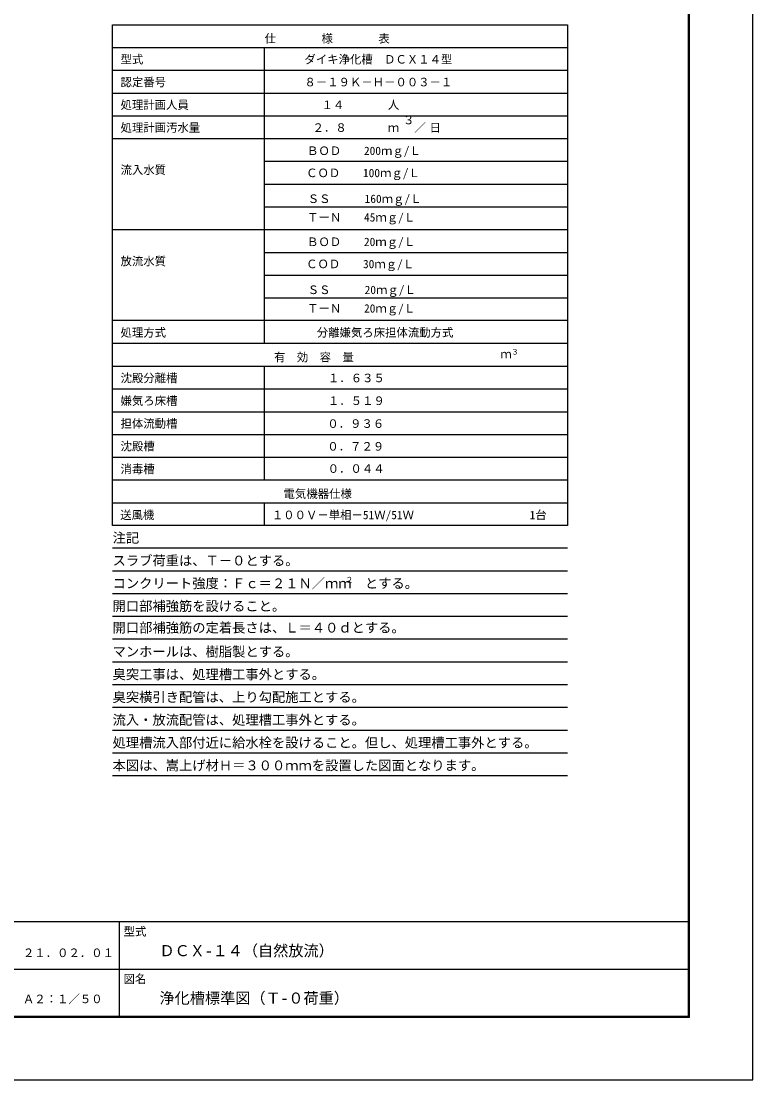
# Model space of a CAD drawing. Units: millimetres, scale not verified. Extents: x -14850 to 14850, y -10500 to 10500.
# Drawn here: x 5202 to 14850, y -10500 to 3453 of the extents above; entities that cross this region are included whole.
import ezdxf
from ezdxf.enums import TextEntityAlignment as Align

# ---------------------------------------------------------------- set-up
doc = ezdxf.new("R2010")
doc.units = ezdxf.units.MM
doc.header["$LTSCALE"] = 50
for name, color, linetype, lineweight in [('0-0_機器', 2, 'Continuous', 25), ('0-2_水管', 3, 'Continuous', 25), ('0-6_図面枠', 7, 'Continuous', 25), ('0-7_Axis_waku', 7, 'Continuous', 25)]:
    doc.layers.add(name, color=color, linetype=linetype, lineweight=lineweight)
doc.styles.add('ＭＳ ゴシック', font='')
doc.styles.get('ＭＳ ゴシック').set_extended_font_data('MS Gothic')

msp = doc.modelspace()

# ---------------------------------------------------------------- linework, layer by layer
at = {"layer": '0-0_機器', "color": 3}
for p, q in [((6407.03, 3406.1), (12407.03, 3406.1)), ((6407.03, -3193.92), (6407.03, 3406.1)), ((12407.03, 3406.1), (12407.03, -3193.92)), ((6407.03, 3106.1), (12407.03, 3106.1)), ((8407.03, 3106.1), (8407.03, -793.92)), ((6407.03, 2806.1), (12407.03, 2806.1)), ((6407.03, 2506.1), (12407.03, 2506.1)), ((6407.03, 2206.11), (12407.03, 2206.11)), ((6407.03, 1906.1), (12407.03, 1906.1)), ((8407.03, 1606.1), (12407.03, 1606.1)), ((8407.03, 1306.1), (12407.03, 1306.1)), ((8407.03, 1006.09), (12407.03, 1006.09)), ((6407.03, 706.09), (12407.03, 706.09)), ((8407.03, 406.09), (12407.03, 406.09)), ((8407.03, 106.08), (12407.03, 106.08)), ((8407.03, -193.92), (12407.03, -193.92)), ((12407.03, -493.92), (6407.03, -493.92)), ((12407.03, -793.92), (6407.03, -793.92)), ((6407.03, -1093.92), (12407.03, -1093.92)), ((8407.03, -1093.92), (8407.03, -2593.92)), ((6407.03, -1393.92), (12407.03, -1393.92)), ((6407.03, -1693.92), (12407.03, -1693.92)), ((6407.03, -1993.92), (12407.03, -1993.92)), ((6407.03, -2293.92), (12407.03, -2293.92)), ((6407.03, -2593.92), (12407.03, -2593.92)), ((6407.03, -2893.92), (12407.03, -2893.92)), ((8407.03, -2893.92), (8407.03, -3193.92)), ((12407.03, -3193.92), (6407.03, -3193.92))]:
    msp.add_line(p, q, dxfattribs=at)
at = {"layer": '0-2_水管'}
for p, q in [((12407.03, -3493.92), (6407.03, -3493.92)), ((12407.03, -3793.92), (6407.03, -3793.92)), ((12407.03, -4093.93), (6407.03, -4093.93)), ((12407.03, -4393.93), (6407.03, -4393.93)), ((12407.03, -4693.93), (6407.03, -4693.93)), ((12407.03, -4693.93), (6407.03, -4693.93)), ((12407.03, -4993.93), (6407.03, -4993.93)), ((12407.03, -5293.94), (6407.03, -5293.94)), ((12407.03, -5593.94), (6407.03, -5593.94)), ((12407.03, -5893.94), (6407.03, -5893.94)), ((12407.03, -6193.94), (6407.03, -6193.94)), ((12407.03, -6493.94), (6407.03, -6493.94))]:
    msp.add_line(p, q, dxfattribs=at)
at = {"layer": '0-6_図面枠'}
msp.add_lwpolyline([(-14850, -10500), (14850, -10500), (14850, 10500), (-14850, 10500)], close=True, dxfattribs=at)
at = {"layer": '0-7_Axis_waku'}
for p, q in [((14013, -9678.01), (14013, 9628)), ((14014, -9679.01), (14014, 9629)), ((14000, -9665), (14000, 9615)), ((14001, -9666.01), (14001, 9616)), ((14002, -9667.01), (14002, 9617)), ((14003, -9668.01), (14003, 9618)), ((14004, -9669.01), (14004, 9619)), ((14005, -9670.01), (14005, 9620)), ((14006, -9671.01), (14006, 9621)), ((14007, -9672.01), (14007, 9622)), ((14008, -9673.01), (14008, 9623)), ((14009, -9674.01), (14009, 9624)), ((14010, -9675.01), (14010, 9625)), ((14011, -9676.01), (14011, 9626)), ((14012, -9677.01), (14012, 9627)), ((-12950, -8415), (14000, -8415)), ((6499.99, -9665), (6499.99, -8415)), ((399.99, -9040), (13999.99, -9040)), ((14014, -9679.01), (-12964, -9679.01)), ((14013, -9678.01), (-12963, -9678.01)), ((14012, -9677.01), (-12962, -9677.01)), ((14011, -9676.01), (-12961, -9676.01)), ((14010, -9675.01), (-12960, -9675.01)), ((14009, -9674.01), (-12959, -9674.01)), ((14008, -9673.01), (-12958, -9673.01)), ((14007, -9672.01), (-12957, -9672.01)), ((14006, -9671.01), (-12956, -9671.01)), ((14005, -9670.01), (-12955, -9670.01)), ((14004, -9669.01), (-12954, -9669.01)), ((14003, -9668.01), (-12953, -9668.01)), ((14002, -9667.01), (-12952, -9667.01)), ((14001, -9666.01), (-12951, -9666.01)), ((-12950, -9665), (14000, -9665))]:
    msp.add_line(p, q, dxfattribs=at)

# ---------------------------------------------------------------- texts
at = {"layer": '0-0_機器', "color": 4, "style": 'ＭＳ ゴシック'}
for s, height, p in [('仕\u3000\u3000\u3000\u3000様\u3000\u3000\u3000\u3000表', 110, (8412.02, 3136.1)), ('型式', 110, (6512.03, 2861.1)), ('ダイキ浄化槽\u3000ＤＣＸ１４型', 110, (8937.03, 2861.1)), ('認定番号', 110, (6512.03, 2561.1)), ('８－１９Ｋ－Ｈ－００３－１', 110, (8937.03, 2561.1)), ('処理計画人員\u3000', 110, (6512.03, 2261.1)), ('１４', 110, (9162.04, 2261.1)), ('人', 110, (10037.04, 2261.1)), ('処理計画汚水量', 110, (6512.03, 1961.1)), ('２．８', 110, (9044.67, 1961.1)), ('３', 110, (10237.03, 2061.11)), ('／', 110, (10387.03, 1961.1)), ('日', 110, (10587.04, 1961.1)), ('ｍ', 110, (10037.04, 1961.1)), ('ＢＯＤ\u3000\u3000200ｍｇ/Ｌ', 110, (8971.46, 1656.12)), ('流入水質', 110, (6512.03, 1404.15)), ('ＣＯＤ\u3000\u3000100ｍｇ/Ｌ', 110, (8959.04, 1364.22)), ('ＳＳ\u3000\u3000\u3000160ｍｇ/Ｌ', 110, (8980.53, 1023.4)), ('ＴーＮ\u3000\u300045ｍｇ/Ｌ', 110, (8972.85, 779.29)), ('ＢＯＤ\u3000\u300020ｍｇ/Ｌ', 110, (8971.46, 456.1)), ('放流水質', 110, (6512.03, 201.42)), ('ＣＯＤ\u3000\u300030ｍｇ/Ｌ', 110, (8959.04, 164.21)), ('ＳＳ\u3000\u3000\u300020ｍｇ/Ｌ', 110, (8980.53, -176.62)), ('ＴーＮ\u3000\u300020ｍｇ/Ｌ', 110, (8972.85, -420.72)), ('処理方式\u3000\u3000\u3000', 110, (6512.03, -738.92)), ('分離嫌気ろ床担体流動方式', 110, (9100.11, -738.92)), ('有\u3000効\u3000容\u3000量', 110, (8537.04, -1063.92)), ('ｍ', 110, (11520.44, -1022.63)), ('３', 73.31, (11662.03, -963.93)), ('沈殿分離槽', 110, (6512.03, -1338.92)), ('１．６３５', 110, (9246.94, -1338.92)), ('嫌気ろ床槽', 110, (6512.03, -1638.93)), ('１．５１９', 110, (9246.94, -1638.92)), ('担体流動槽', 110, (6512.03, -1938.93)), ('０．９３６', 110, (9238.83, -1940.14)), ('沈殿槽', 110, (6512.03, -2238.93)), ('０．７２９', 110, (9238.83, -2240.13)), ('消毒槽', 110, (6512.03, -2538.92)), ('０．０４４', 110, (9243.44, -2533.36)), ('電気機器仕様', 110, (8662.03, -2863.92)), ('送風機', 110, (6507.04, -3143.92)), ('１００Ｖ－単相－51Ｗ/51Ｗ', 110, (8507.03, -3143.92)), ('1台', 110, (11907.04, -3143.92))]:
    msp.add_text(s, height=height, dxfattribs=at).set_placement(p, align=Align.BOTTOM_LEFT)
at = {"layer": '0-2_水管', "color": 4, "style": 'ＭＳ ゴシック'}
for s, height, p in [('注記', 128.4, (6407.03, -3458.6)), ('スラブ荷重は、Ｔ－０とする。', 128.4, (6407.03, -3758.6)), ('コンクリート強度：Ｆｃ＝２１Ｎ／ｍｍ\u3000とする。', 128.4, (6407.03, -4058.6)), ('２', 73.31, (9479.07, -3968.39)), ('開口部補強筋を設けること。', 128.4, (6407.03, -4358.6)), ('開口部補強筋の定着長さは、Ｌ＝４０ｄとする。', 128.4, (6407.03, -4643.26)), ('マンホールは、樹脂製とする。', 128.4, (6407.03, -4958.61)), ('臭突工事は、処理槽工事外とする。', 128.4, (6407.03, -5258.61)), ('臭突横引き配管は、上り勾配施工とする。', 128.4, (6407.03, -5558.61)), ('流入・放流配管は、処理槽工事外とする。', 128.4, (6407.03, -5858.61)), ('処理槽流入部付近に給水栓を設けること。但し、処理槽工事外とする。', 128.4, (6407.03, -6158.62)), ('本図は、嵩上げ材Ｈ＝３００ｍｍを設置した図面となります。', 128.4, (6407.03, -6458.62))]:
    msp.add_text(s, height=height, dxfattribs=at).set_placement(p, align=Align.BOTTOM_LEFT)
at = {"layer": '0-7_Axis_waku', "style": 'ＭＳ ゴシック'}
for s, height, p in [('型式', 110, (6552.45, -8633.97)), ('２１．０２．０１', 110, (5224.99, -8915)), ('ＤＣＸ-１４（自然放流）', 146.6, (7024.99, -8915)), ('図名', 110, (6552.45, -9258.97)), ('浄化槽標準図（Ｔ-０荷重）', 146.6, (7024.99, -9540)), ('Ａ２：１／５０', 110, (5224.99, -9522.9))]:
    msp.add_text(s, height=height, dxfattribs=at).set_placement(p, align=Align.BOTTOM_LEFT)

doc.saveas('drawing.dxf')
